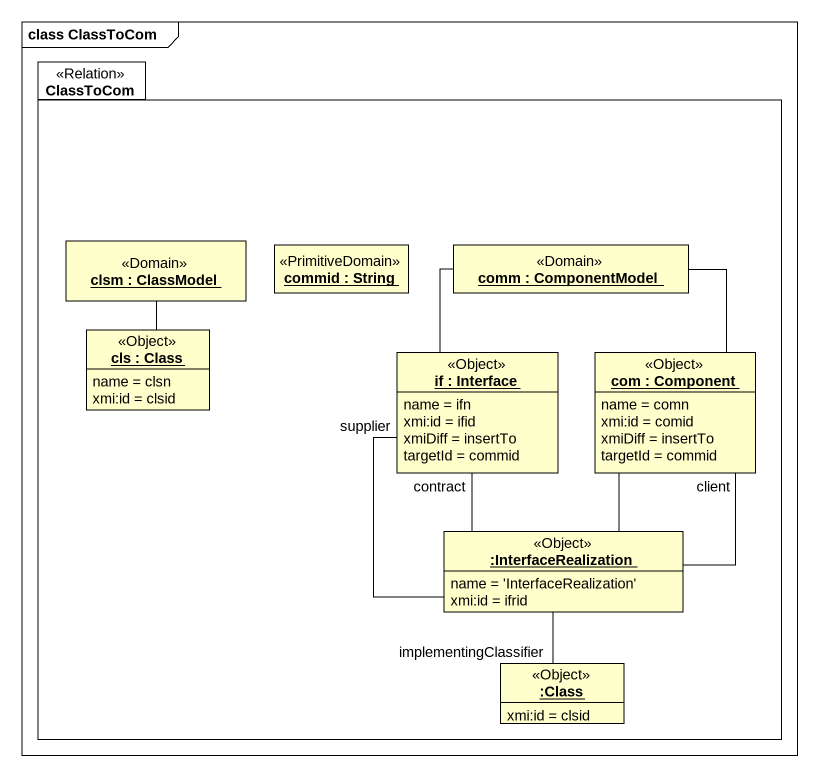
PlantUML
@startuml
mainframe class ClassToCom
hide circle
hide empty members
package ClassToCom <<Relation>> {
  object "clsm : ClassModel" as clsm <<Domain>>
  object "commid : String" as commid <<PrimitiveDomain>>
  object "comm : ComponentModel" as comm <<Domain>>
  object "cls : Class" as cls <<Object>> {
    name = clsn
    xmi:id = clsid
  }
  object "if : Interface" as if_ <<Object>> {
    name = ifn
    xmi:id = ifid
    xmiDiff = insertTo
    targetId = commid
  }
  object "com : Component" as com <<Object>> {
    name = comn
    xmi:id = comid
    xmiDiff = insertTo
    targetId = commid
  }
  object ":InterfaceRealization" as InterfaceRealization <<Object>> {
    name = 'InterfaceRealization'
    xmi:id = ifrid
  }
  object ":Class" as Class_ <<Object>> {
    xmi:id = clsid
  }
}
clsm -- cls
comm -- if_
comm -- com
com -- InterfaceRealization
InterfaceRealization -up- if_ : contract
InterfaceRealization -up- if_ : supplier
InterfaceRealization -up- com : client
InterfaceRealization -- Class_ : implementingClassifier
@enduml
